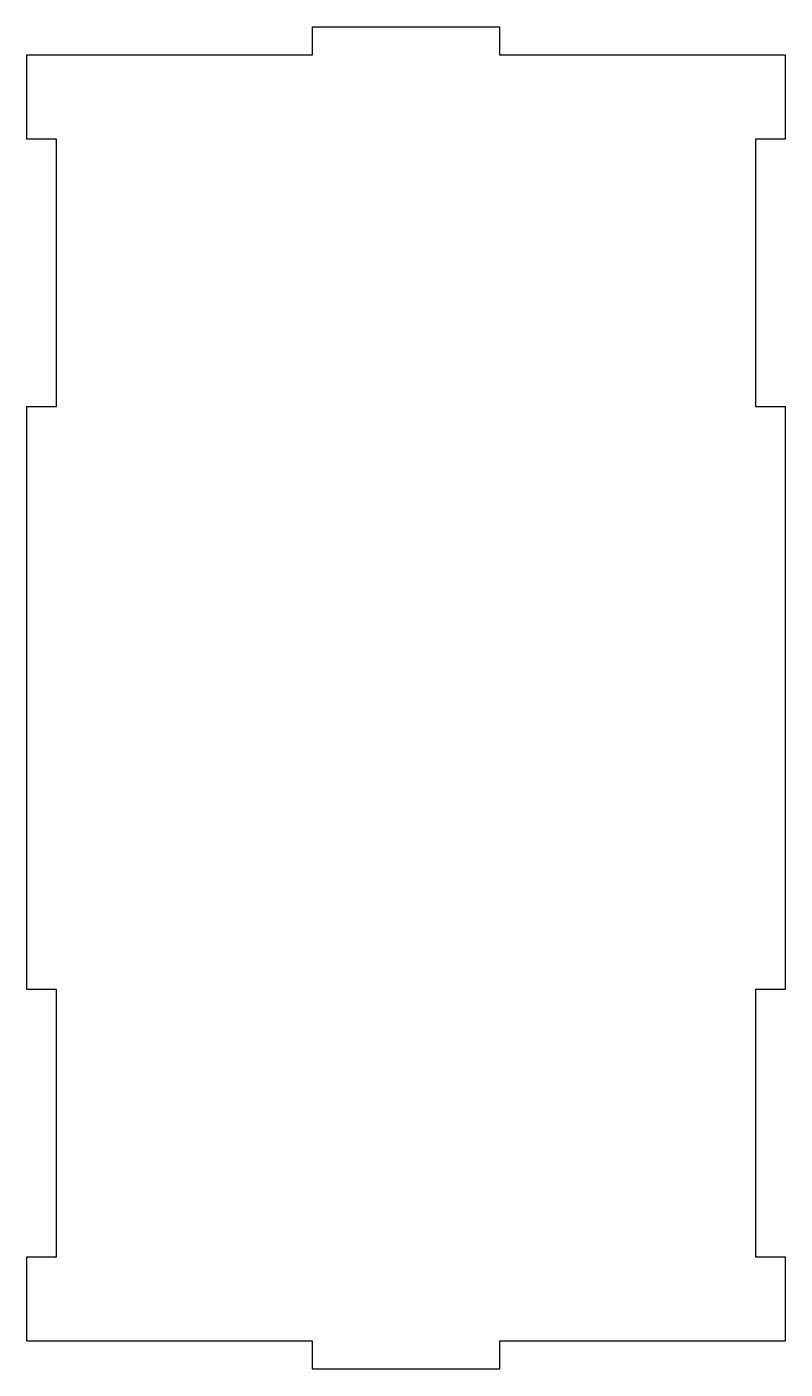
# Model space of a CAD drawing. Header units: millimetres. Extents: x -184 to -22, y -6 to 280.
import ezdxf

# ---------------------------------------------------------------- set-up
doc = ezdxf.new("R2010")
doc.units = ezdxf.units.MM
doc.layers.get('0').update_dxf_attribs({"linetype": 'CONTINUOUS'})

msp = doc.modelspace()

# ---------------------------------------------------------------- linework, layer by layer
msp.add_lwpolyline([(-177.49, 17.59), (-177.49, 74.69), (-183.81, 74.69), (-183.81, 199.29), (-177.49, 199.29), (-177.49, 256.39), (-183.81, 256.39), (-183.81, 274.39), (-122.75, 274.39), (-122.75, 280.39), (-82.75, 280.39), (-82.75, 274.39), (-21.69, 274.39), (-21.69, 256.39), (-28.01, 256.39), (-28.01, 199.29), (-21.69, 199.29), (-21.69, 74.69), (-28.01, 74.69), (-28.01, 17.59), (-21.69, 17.59), (-21.69, -0.41), (-82.75, -0.41), (-82.75, -6.41), (-122.75, -6.41), (-122.75, -0.41), (-183.81, -0.41), (-183.81, 17.59)], close=True)

doc.saveas('drawing.dxf')
